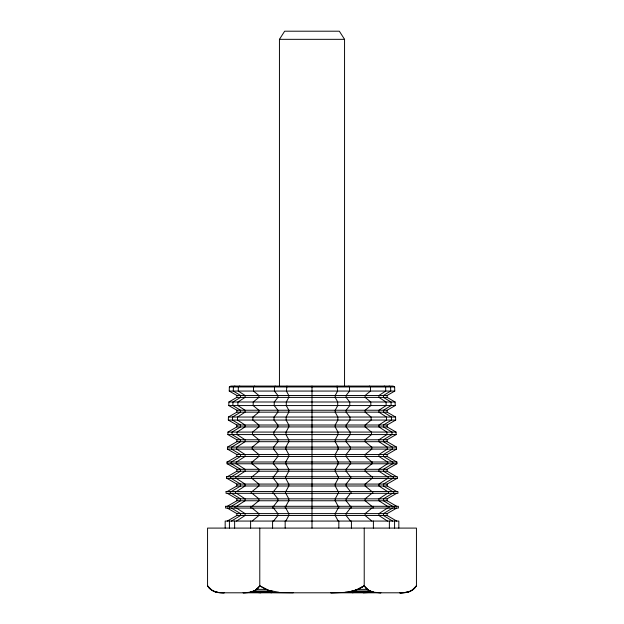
<?xml version="1.0" encoding="UTF-8"?>
<svg xmlns="http://www.w3.org/2000/svg" width="624" height="624" viewBox="0 0 624 624"><rect width="100%" height="100%" fill="white"/><g stroke="black" fill="none" stroke-linecap="round" stroke-linejoin="round"><path stroke-width="0.94" d="M285.293 508.069L285.308 506.298M285.433 493.303L285.457 491.533M285.581 478.538L285.597 476.759M285.722 463.772L285.737 461.994L288.787 456.456L288.787 454.537L285.862 449.085L285.886 447.112L288.787 441.691L288.787 439.772L286.003 434.577L286.026 432.073L288.787 426.925L288.787 425.006L286.143 420.069L286.174 417.035L288.787 412.16L288.787 410.241L286.283 405.569L286.315 401.996L288.787 397.394L288.787 395.476L286.424 391.061L286.946 386.069M272.766 508.069L272.789 506.298M272.977 493.303L273 491.533M273.187 478.538L273.211 476.759M273.39 463.772L273.421 461.994M250.887 508.069L250.926 506.298M251.215 493.303L251.254 491.533M251.542 478.538L251.581 476.759M251.87 463.772L251.909 461.994M234.998 508.069L235.045 506.298M235.412 493.303L235.459 491.533M235.817 478.538L235.872 476.759M236.231 463.772L236.278 461.994M229.811 508.069L229.858 506.298M230.248 493.303L230.303 491.533M230.685 478.538L230.74 476.759M231.122 463.772L231.176 461.994M227.425 449.085L227.479 447.112L236.87 441.691L387.13 441.691L396.521 447.112L396.575 449.085L387.13 454.537L236.87 454.537L227.425 449.085L396.575 449.085M227.877 434.577L227.955 432.073L236.87 426.925L387.13 426.925L396.045 432.073L396.123 434.577L387.13 439.772L236.87 439.772L227.877 434.577L396.123 434.577M228.329 420.069L228.423 417.035L236.87 412.16L387.13 412.16L395.577 417.035L395.671 420.069L387.13 425.006L236.87 425.006L228.329 420.069L395.671 420.069M228.782 405.569L228.891 401.996L236.87 397.394L387.13 397.394L395.109 401.996L395.218 405.569L387.13 410.241L236.87 410.241L228.782 405.569L395.218 405.569M229.234 391.061L229.359 386.958L230.911 386.069L393.089 386.069L394.641 386.958L394.766 391.061L387.13 395.476L236.87 395.476L229.234 391.061L394.766 391.061M285.823 476.759L288.787 471.221L288.787 469.31L285.823 463.772M285.823 491.533L288.787 485.995L288.787 484.076L285.823 478.538M285.823 506.298L288.787 500.76L288.787 498.841L285.823 493.303M285.823 521.063L288.787 515.525L288.787 513.607L285.823 508.069M338.177 463.772L335.213 469.31L335.213 471.221L338.177 476.759M338.177 478.538L335.213 484.076L335.213 485.995L338.177 491.533M338.177 493.303L335.213 498.841L335.213 500.76L338.177 506.298M338.177 508.069L335.213 513.607L335.213 515.525L338.177 521.063M279.443 386.069L279.443 39.335L284.653 31.2L339.347 31.2L344.557 39.335L344.557 386.069M293.202 592.8L250.169 592.246L243.071 592.8C249.226 592.979 256.487 591.7 259.779 585.842L259.779 528.091M364.221 528.091L364.221 585.842L358.16 589.36L351.757 591.24L350.906 592.324L330.798 592.8C347.49 592.309 364.26 591.731 380.929 592.8L373.831 592.246L363.191 592.8M275.184 386.069L274.482 386.958L274.427 391.061L277.891 395.476L277.891 397.394L274.271 401.996L274.217 405.569L277.891 410.241L277.891 412.16L274.053 417.035L274.014 420.069L277.891 425.006L277.891 426.925L273.842 432.073L273.811 434.577L277.891 439.772L277.891 441.691L273.632 447.112L273.601 449.085L277.891 454.537L277.891 456.456L273.538 461.994M273.538 476.759L277.891 471.221L277.891 469.31L273.538 463.772M273.538 491.533L277.891 485.995L277.891 484.076L273.538 478.538M273.538 506.298L277.891 500.76L277.891 498.841L273.538 493.303M273.538 521.063L277.891 515.525L277.891 513.607L273.538 508.069M350.462 463.772L346.109 469.31L346.109 471.221L350.462 476.759M350.462 478.538L346.109 484.076L346.109 485.995L350.462 491.533M350.462 493.303L346.109 498.841L346.109 500.76L350.462 506.298M350.462 508.069L346.109 513.607L346.109 515.525L350.462 521.063M373.838 592.277L368.823 590.444L364.221 585.842L358.16 589.36L351.764 591.263L350.906 592.324L352.997 592.8M250.169 592.246L255.185 590.429L259.779 585.842L268.983 590.444L279.022 592.277M411.84 590.444L416.442 585.842L416.442 528.091L207.558 528.091L207.558 585.842C210.07 590.117 214.991 592.449 219.812 592.8L404.188 592.8C409.009 592.449 413.93 590.117 416.442 585.842L413.408 589.36L410.194 591.24L407.441 592.324L399.727 592.8C400.288 594.235 418.353 588.994 406.817 592.277M255.185 590.429L258.352 587.831M254.662 386.069L253.57 386.958L253.477 391.061L258.874 395.476L258.874 397.394L253.235 401.996L253.157 405.569L258.874 410.241L258.874 412.16L252.899 417.035L252.837 420.069L258.874 425.006L258.874 426.925L252.572 432.073L252.517 434.577L258.874 439.772L258.874 441.691L252.236 447.112L252.197 449.085L258.874 454.537L258.874 456.456L252.096 461.994M252.096 476.759L258.874 471.221L258.874 469.31L252.096 463.772M252.096 491.533L258.874 485.995L258.874 484.076L252.096 478.538M252.096 506.298L258.874 500.76L258.874 498.841L252.096 493.303M252.096 521.063L258.874 515.525L258.874 513.607L252.096 508.069M371.904 463.772L365.126 469.31L365.126 471.221L371.904 476.759M371.904 478.538L365.126 484.076L365.126 485.995L371.904 491.533M371.904 493.303L365.126 498.841L365.126 500.76L371.904 506.298M371.904 508.069L365.126 513.607L365.126 515.525L371.904 521.063M239.749 386.069L238.368 386.958L238.259 391.061L245.06 395.476L245.06 397.394L237.947 401.996L237.853 405.569L245.06 410.241L245.06 412.16L237.533 417.035L237.448 420.069L245.06 425.006L245.06 426.925L237.112 432.073L237.042 434.577L245.06 439.772L245.06 441.691L236.691 447.112L236.636 449.085L245.06 454.537L245.06 456.456L236.512 461.994M236.512 476.759L245.06 471.221L245.06 469.31L236.512 463.772M236.512 491.533L245.06 485.995L245.06 484.076L236.512 478.538M236.512 506.298L245.06 500.76L245.06 498.841L236.512 493.303M236.512 521.063L245.06 515.525L245.06 513.607L236.512 508.069M387.488 463.772L378.94 469.31L378.94 471.221L387.488 476.759M387.488 478.538L378.94 484.076L378.94 485.995L387.488 491.533M387.488 493.303L378.94 498.841L378.94 500.76L387.488 506.298M387.488 508.069L378.94 513.607L378.94 515.525L387.488 521.063M234.881 386.069L233.407 386.958L233.282 391.061L240.552 395.476L240.552 397.394L232.963 401.996L232.853 405.569L240.552 410.241L240.552 412.16L232.51 417.035L232.424 420.069L240.552 425.006L240.552 426.925L232.066 432.073L231.995 434.577L240.552 439.772L240.552 441.691L231.621 447.112L231.559 449.085L240.552 454.537L240.552 456.456L231.426 461.994M231.426 476.759L240.552 471.221L240.552 469.31L231.426 463.772M231.426 491.533L240.552 485.995L240.552 484.076L231.426 478.538M231.426 506.298L240.552 500.76L240.552 498.841L231.426 493.303M231.426 521.063L240.552 515.525L240.552 513.607L231.426 508.069M392.574 463.772L383.448 469.31L383.448 471.221L392.574 476.759M392.574 478.538L383.448 484.076L383.448 485.995L392.574 491.533M392.574 493.303L383.448 498.841L383.448 500.76L392.574 506.298M392.574 508.069L383.448 513.607L383.448 515.525L392.574 521.063M227.284 461.994L236.87 456.456L387.13 456.456L396.716 461.994M227.284 476.759L236.87 471.221L387.13 471.221L396.716 476.759M227.284 491.533L236.87 485.995L387.13 485.995L396.716 491.533M227.284 506.298L236.87 500.76L387.13 500.76L396.716 506.298M227.284 521.063L236.87 515.525L387.13 515.525L396.716 521.063M227.284 463.772L236.87 469.31L387.13 469.31L396.716 463.772M227.284 478.538L236.87 484.076L387.13 484.076L396.716 478.538M227.284 493.303L236.87 498.841L387.13 498.841L396.716 493.303M227.284 508.069L236.87 513.607L387.13 513.607L396.716 508.069M355.017 590.444L364.221 585.842C366.241 589.345 369.923 591.513 373.831 592.246M271.003 592.8L273.094 592.324L272.236 591.263L253.562 591.24L255.466 592.324L260.809 592.8M344.978 592.277L351.757 591.24L370.438 591.24L368.534 592.324L370.438 591.24L351.757 591.24M217.191 592.246L213.79 591.263L216.559 592.324L224.273 592.8C218.111 592.987 210.857 591.692 207.558 585.842L212.16 590.444M216.559 592.324L217.183 592.277M279.443 39.335L344.557 39.335M229.359 386.958L394.641 386.958M228.891 401.996L395.109 401.996M228.423 417.035L395.577 417.035M227.955 432.073L396.045 432.073M227.479 447.112L396.521 447.112M256.753 589.36L265.84 589.36L268.983 590.444M358.16 589.36L367.247 589.36L368.815 590.429M272.236 591.263L253.555 591.263L255.466 592.324L250.162 592.277M406.809 592.246L407.441 592.324M265.84 589.36L259.779 585.842M389.119 386.069L390.593 386.958L390.718 391.061L383.448 395.476L383.448 397.394L391.037 401.996L391.147 405.569L383.448 410.241L383.448 412.16L391.49 417.035L391.576 420.069L383.448 425.006L383.448 426.925L391.934 432.073L392.005 434.577L383.448 439.772L383.448 441.691L392.379 447.112L392.441 449.085L383.448 454.537L383.448 456.456L392.574 461.994M384.251 386.069L385.632 386.958L385.741 391.061L378.94 395.476L378.94 397.394L386.053 401.996L386.147 405.569L378.94 410.241L378.94 412.16L386.467 417.035L386.552 420.069L378.94 425.006L378.94 426.925L386.888 432.073L386.958 434.577L378.94 439.772L378.94 441.691L387.309 447.112L387.364 449.085L378.94 454.537L378.94 456.456L387.488 461.994M369.338 386.069L370.43 386.958L370.523 391.061L365.126 395.476L365.126 397.394L370.765 401.996L370.843 405.569L365.126 410.241L365.126 412.16L371.101 417.035L371.163 420.069L365.126 425.006L365.126 426.925L371.428 432.073L371.483 434.577L365.126 439.772L365.126 441.691L371.764 447.112L371.803 449.085L365.126 454.537L365.126 456.456L371.904 461.994M365.648 587.831L367.247 589.36M348.816 386.069L349.518 386.958L349.573 391.061L346.109 395.476L346.109 397.394L349.729 401.996L349.783 405.569L346.109 410.241L346.109 412.16L349.947 417.035L349.986 420.069L346.109 425.006L346.109 426.925L350.158 432.073L350.189 434.577L346.109 439.772L346.109 441.691L350.368 447.112L350.399 449.085L346.109 454.537L346.109 456.456L350.462 461.994M337.054 386.069L337.576 391.061L335.213 395.476L335.213 397.394L337.685 401.996L337.717 405.569L335.213 410.241L335.213 412.16L337.826 417.035L337.857 420.069L335.213 425.006L335.213 426.925L337.974 432.073L337.997 434.577L335.213 439.772L335.213 441.691L338.114 447.112L338.138 449.085L335.213 454.537L335.213 456.456L338.177 461.994L338.278 463.772M392.824 461.994L392.878 463.772M393.26 476.759L393.315 478.538M393.697 491.533L393.752 493.303M394.142 506.298L394.189 508.069M387.722 461.994L387.769 463.772M388.128 476.759L388.183 478.538M388.541 491.533L388.588 493.303M388.955 506.298L389.002 508.069M372.091 461.994L372.13 463.772M372.419 476.759L372.458 478.538M372.746 491.533L372.785 493.303M373.074 506.298L373.113 508.069M350.579 461.994L350.61 463.772M350.789 476.759L350.813 478.538M351 491.533L351.023 493.303M351.211 506.298L351.234 508.069M338.403 476.759L338.419 478.538M338.543 491.533L338.567 493.303M338.692 506.298L338.707 508.069M398.83 528.091L398.83 521.063L225.17 521.063L225.17 528.091M394.579 521.063L394.579 528.091M389.368 521.063L389.368 528.091M387.13 395.476L387.13 397.394M387.13 410.241L387.13 412.16M387.13 425.006L387.13 426.925M387.13 439.772L387.13 441.691M387.13 454.537L387.13 456.456M387.13 469.31L387.13 471.221M387.13 484.076L387.13 485.995M387.13 498.841L387.13 500.76M387.13 513.607L387.13 515.525M373.394 521.063L373.394 528.091M351.421 521.063L351.421 528.091M338.832 521.063L338.832 528.091M312 386.069L312 528.091M285.168 521.063L285.168 528.091M272.579 521.063L272.579 528.091M250.606 521.063L250.606 528.091M236.87 395.476L236.87 397.394M236.87 410.241L236.87 412.16M236.87 425.006L236.87 426.925M236.87 439.772L236.87 441.691M236.87 454.537L236.87 456.456M236.87 469.31L236.87 471.221M236.87 484.076L236.87 485.995M236.87 498.841L236.87 500.76M236.87 513.607L236.87 515.525M234.632 521.063L234.632 528.091M229.421 521.063L229.421 528.091M225.631 506.298L225.576 508.069L398.424 508.069L398.369 506.298L225.631 506.298M226.091 491.533L226.036 493.303L397.964 493.303L397.909 491.533L226.091 491.533M226.559 476.759L226.504 478.538L397.496 478.538L397.441 476.759L226.559 476.759M227.019 461.994L226.964 463.772L397.036 463.772L396.981 461.994L227.019 461.994"/></g></svg>
